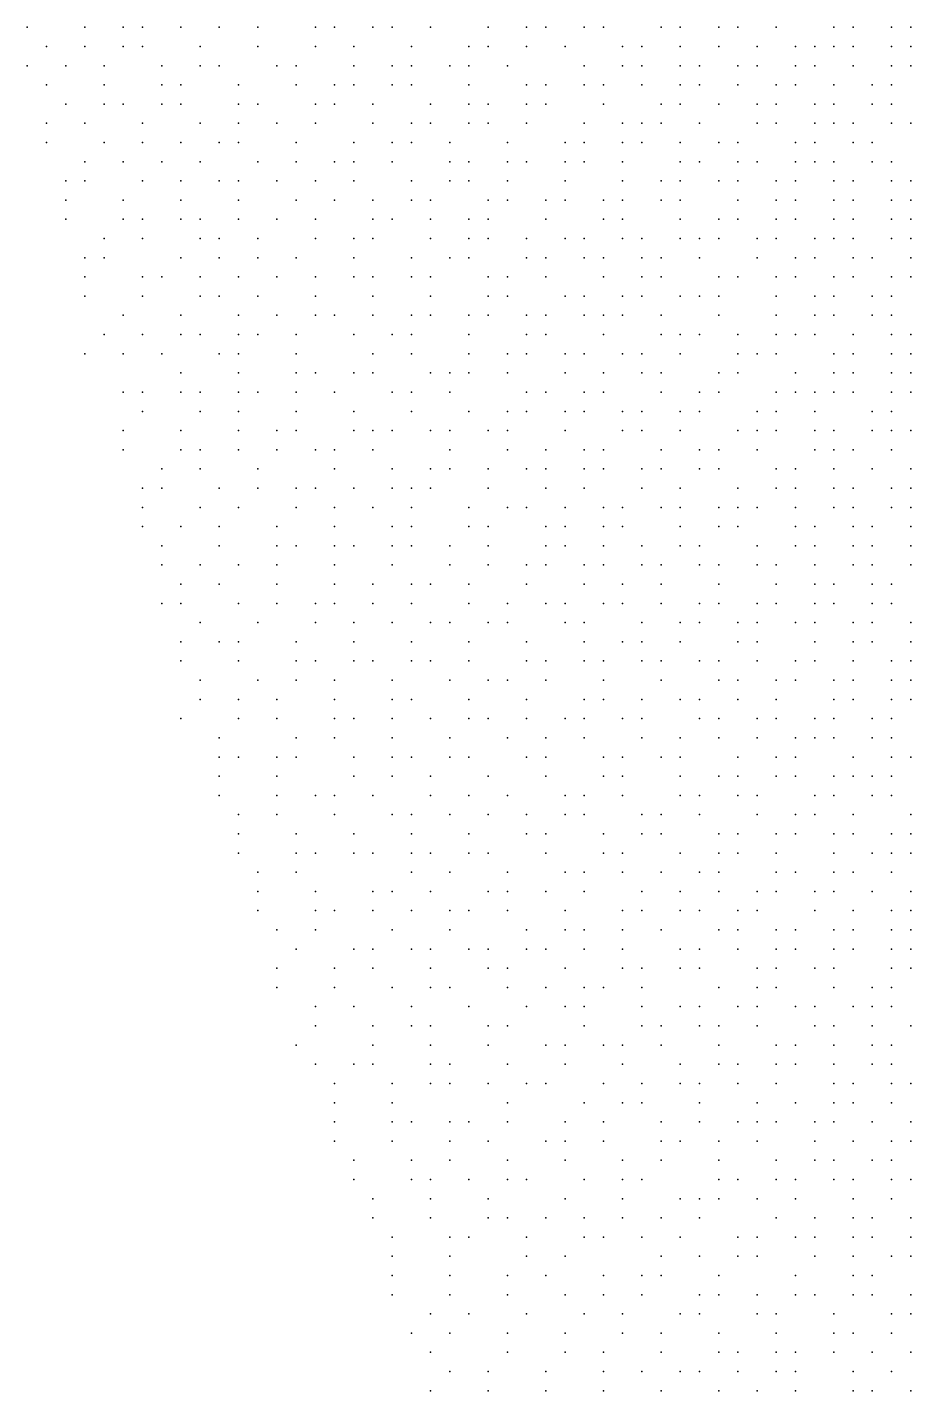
# Model space of a CAD drawing. Extents: x 429 to 793, y 817 to 1241.
# Drawn here: x 459.3 to 492.9, y 923.2 to 975 of the extents above; entities that cross this region are included whole.
import ezdxf

# ---------------------------------------------------------------- set-up
doc = ezdxf.new("R2010")
doc.units = 0

msp = doc.modelspace()

# ---------------------------------------------------------------- linework, layer by layer
for p in [(459.3, 975.02, 72.01), (461.49, 975.02, 89.295), (462.95, 975.02, 96.935), (463.68, 975.02, 100.71), (465.14, 975.02, 106.293), (466.6, 975.02, 111.855), (468.06, 975.02, 116.73), (470.25, 975.02, 123.243), (470.98, 975.02, 125.737), (472.44, 975.02, 129.035), (473.17, 975.02, 130.582), (474.63, 975.02, 135.285), (476.82, 975.02, 140.873), (478.28, 975.02, 145.04), (479.01, 975.02, 146.885), (480.47, 975.02, 149.52), (481.2, 975.02, 151.053), (483.39, 975.02, 155.212), (484.12, 975.02, 157.1), (485.58, 975.02, 159.71), (486.31, 975.02, 160.82), (487.77, 975.02, 163.053), (489.96, 975.02, 166.37), (490.69, 975.02, 167.83), (492.15, 975.02, 169.66), (492.88, 975.02, 170.373), (460.03, 974.29, 78.175), (461.49, 974.29, 88.963), (462.95, 974.29, 96.74), (463.68, 974.29, 99.905), (465.87, 974.29, 108.812), (468.06, 974.29, 115.982), (470.25, 974.29, 123.073), (471.71, 974.29, 127.225), (473.9, 974.29, 133.195), (476.09, 974.29, 138.8), (476.82, 974.29, 140.593), (478.28, 974.29, 144.705), (479.74, 974.29, 147.74), (481.93, 974.29, 152.59), (482.66, 974.29, 153.713), (484.12, 974.29, 155.992), (485.58, 974.29, 159.35), (487.04, 974.29, 161.94), (488.5, 974.29, 163.427), (489.23, 974.29, 165.27), (489.96, 974.29, 166), (490.69, 974.29, 166.73), (492.15, 974.29, 169.285), (492.88, 974.29, 170.355), (459.3, 973.56, 67.66), (460.76, 973.56, 82.863), (462.22, 973.56, 92.27), (464.41, 973.56, 102.265), (465.87, 973.56, 107.757), (466.6, 973.56, 110.95), (468.79, 973.56, 118.093), (469.52, 973.56, 120.48), (471.71, 973.56, 127.04), (473.17, 973.56, 131.13), (473.9, 973.56, 132.97), (475.36, 973.56, 136.98), (476.09, 973.56, 138.54), (477.55, 973.56, 142.14), (480.47, 973.56, 148.9), (481.93, 973.56, 151.49), (482.66, 973.56, 153.027), (484.12, 973.56, 155.637), (484.85, 973.56, 156.39), (486.31, 973.56, 159.725), (487.04, 973.56, 160.83), (488.5, 973.56, 163.057), (489.23, 973.56, 164.893), (490.69, 973.56, 167.085), (492.15, 973.56, 168.91), (492.88, 973.56, 169.633), (460.03, 972.83, 76.79), (462.22, 972.83, 91.7), (464.41, 972.83, 102.24), (465.14, 972.83, 105.38), (467.33, 972.83, 112.845), (469.52, 972.83, 119.955), (470.98, 972.83, 124.407), (471.71, 972.83, 126.91), (473.17, 972.83, 130.25), (473.9, 972.83, 132.533), (476.09, 972.83, 137.83), (478.28, 972.83, 143.41), (479.01, 972.83, 145.213), (480.47, 972.83, 148.585), (481.2, 972.83, 149.715), (482.66, 972.83, 152.687), (484.12, 972.83, 155.652), (484.85, 972.83, 157.137), (486.31, 972.83, 159.365), (487.77, 972.83, 161.943), (488.5, 972.83, 163.057), (489.96, 972.83, 165.613), (491.42, 972.83, 167.803), (492.15, 972.83, 168.53), (460.76, 972.1, 81.993), (462.22, 972.1, 90.57), (462.95, 972.1, 95.22), (464.41, 972.1, 101.45), (465.14, 972.1, 104.57), (467.33, 972.1, 112.387), (468.06, 972.1, 114.747), (470.25, 972.1, 121.11), (470.98, 972.1, 123.54), (472.44, 972.1, 128.265), (474.63, 972.1, 133.968), (476.09, 972.1, 137.58), (476.82, 972.1, 139.43), (478.28, 972.1, 142.353), (479.01, 972.1, 144.535), (481.2, 972.1, 149.017), (483.39, 972.1, 153.45), (484.12, 972.1, 155.307), (485.58, 972.1, 157.537), (487.04, 972.1, 160.097), (487.77, 972.1, 160.83), (489.23, 972.1, 164.158), (489.96, 972.1, 164.515), (491.42, 972.1, 167.06), (492.15, 972.1, 167.423), (460.03, 971.37, 73.213), (461.49, 971.37, 85.317), (463.68, 971.37, 97.555), (465.87, 971.37, 106.093), (467.33, 971.37, 111.545), (468.79, 971.37, 117.057), (470.25, 971.37, 121.827), (472.44, 971.37, 127.595), (473.9, 971.37, 131.855), (474.63, 971.37, 132.99), (476.09, 971.37, 136.645), (476.82, 971.37, 138.79), (478.28, 971.37, 142.408), (480.47, 971.37, 147.2), (481.93, 971.37, 150.51), (482.66, 971.37, 151.273), (483.39, 971.37, 153.125), (484.85, 971.37, 155.7), (487.04, 971.37, 160.1), (487.77, 971.37, 161.208), (489.23, 971.37, 163.788), (489.96, 971.37, 164.878), (490.69, 971.37, 165.605), (492.15, 971.37, 168.15), (492.88, 971.37, 168.867), (460.03, 970.64, 71.04), (462.22, 970.64, 89.89), (463.68, 970.64, 96.803), (465.14, 970.64, 103.747), (466.6, 970.64, 109.14), (467.33, 970.64, 111.47), (469.52, 970.64, 118.47), (471.71, 970.64, 124.988), (473.17, 970.64, 129.2), (473.9, 970.64, 131.27), (475.36, 970.64, 134.497), (477.55, 970.64, 140.29), (479.74, 970.64, 145.085), (480.47, 970.64, 146.89), (481.93, 970.64, 149.07), (482.66, 970.64, 150.923), (484.12, 970.64, 153.915), (485.58, 970.64, 156.475), (486.31, 970.64, 157.93), (488.5, 970.64, 161.953), (489.23, 970.64, 162.69), (490.69, 970.64, 165.24), (491.42, 970.64, 165.957), (461.49, 969.91, 83.9), (462.95, 969.91, 92.95), (464.41, 969.91, 99.87), (465.87, 969.91, 105.248), (468.06, 969.91, 113.75), (469.52, 969.91, 117.647), (470.98, 969.91, 122.455), (471.71, 969.91, 124.63), (473.17, 969.91, 129), (475.36, 969.91, 134.28), (476.09, 969.91, 135.77), (477.55, 969.91, 140.025), (478.28, 969.91, 141.165), (479.74, 969.91, 144.057), (480.47, 969.91, 146.215), (481.93, 969.91, 149.47), (484.12, 969.91, 153.213), (484.85, 969.91, 155.03), (486.31, 969.91, 157.59), (487.04, 969.91, 159.04), (488.5, 969.91, 161.583), (489.23, 969.91, 162.32), (489.96, 969.91, 163.785), (491.42, 969.91, 165.595), (492.15, 969.91, 166.673), (460.76, 969.18, 76.483), (461.49, 969.18, 82.825), (463.68, 969.18, 96.057), (465.14, 969.18, 102.937), (466.6, 969.18, 108.303), (467.33, 969.18, 110.597), (468.79, 969.18, 115.25), (470.25, 969.18, 120.088), (471.71, 969.18, 124.578), (473.9, 969.18, 130.12), (475.36, 969.18, 134.05), (476.09, 969.18, 136.145), (477.55, 969.18, 139.017), (479.74, 969.18, 144.1), (481.93, 969.18, 148.83), (483.39, 969.18, 151.383), (484.12, 969.18, 153.585), (485.58, 969.18, 155.42), (486.31, 969.18, 157.25), (487.77, 969.18, 159.76), (488.5, 969.18, 160.85), (489.96, 969.18, 163.05), (490.69, 969.18, 164.51), (492.15, 969.18, 166.302), (492.88, 969.18, 167.723), (460.76, 968.45, 75.06), (462.95, 968.45, 91.515), (465.14, 968.45, 102.165), (467.33, 968.45, 110.16), (469.52, 968.45, 117.637), (470.98, 968.45, 122.12), (472.44, 968.45, 125.897), (473.9, 968.45, 129.92), (474.63, 968.45, 131.407), (476.82, 968.45, 137.04), (477.55, 968.45, 138.767), (479.01, 968.45, 142.02), (479.74, 968.45, 143.815), (481.2, 968.45, 147.06), (481.93, 968.45, 148.52), (483.39, 968.45, 151.413), (484.12, 968.45, 152.883), (486.31, 968.45, 156.91), (487.77, 968.45, 159.41), (488.5, 968.45, 160.137), (489.96, 968.45, 163.05), (490.69, 968.45, 163.412), (492.15, 968.45, 165.917), (492.88, 968.45, 166.62), (460.76, 967.72, 74.025), (462.95, 967.72, 90.233), (463.68, 967.72, 94.767), (465.14, 967.72, 101.59), (465.87, 967.72, 103.872), (467.33, 967.72, 109.737), (468.79, 967.72, 115.09), (470.25, 967.72, 118.853), (472.44, 967.72, 125.845), (473.17, 967.72, 127.37), (474.63, 967.72, 131.492), (476.09, 967.72, 134.34), (476.82, 967.72, 136.14), (479.01, 967.72, 141.75), (481.2, 967.72, 146.76), (481.93, 967.72, 147.855), (484.12, 967.72, 152.217), (485.58, 967.72, 155.103), (486.31, 967.72, 155.848), (487.77, 967.72, 159.065), (488.5, 967.72, 159.783), (489.96, 967.72, 162.313), (490.69, 967.72, 163.037), (492.15, 967.72, 165.905), (492.88, 967.72, 166.957), (462.22, 966.99, 85.255), (463.68, 966.99, 94.205), (465.87, 966.99, 104.44), (466.6, 966.99, 106.68), (468.06, 966.99, 111.973), (470.25, 966.99, 118.78), (471.71, 966.99, 123.397), (472.44, 966.99, 124.85), (474.63, 966.99, 130.29), (476.09, 966.99, 133.477), (476.82, 966.99, 135.813), (478.28, 966.99, 139.67), (479.74, 966.99, 143.22), (480.47, 966.99, 144.645), (481.93, 966.99, 147.19), (482.66, 966.99, 148.95), (484.12, 966.99, 151.885), (484.85, 966.99, 152.96), (485.58, 966.99, 154.76), (487.04, 966.99, 156.935), (487.77, 966.99, 158.003), (489.23, 966.99, 160.512), (489.96, 966.99, 161.947), (490.69, 966.99, 163.033), (492.15, 966.99, 165.53), (492.88, 966.99, 166.582), (461.49, 966.26, 78.065), (462.22, 966.26, 84.19), (465.14, 966.26, 100.65), (466.6, 966.26, 106.107), (468.06, 966.26, 111.185), (469.52, 966.26, 116.457), (471.71, 966.26, 121.93), (473.9, 966.26, 127.753), (475.36, 966.26, 131.75), (476.09, 966.26, 134.125), (478.28, 966.26, 138.72), (479.01, 966.26, 140.47), (480.47, 966.26, 143.67), (481.2, 966.26, 145.475), (482.66, 966.26, 148.65), (483.39, 966.26, 149.755), (484.85, 966.26, 152.98), (487.04, 966.26, 156.59), (488.5, 966.26, 159.077), (489.23, 966.26, 160.147), (490.69, 966.26, 162.663), (491.42, 966.26, 164.102), (492.88, 966.26, 165.87), (461.49, 965.53, 76.893), (463.68, 965.53, 92.593), (464.41, 965.53, 96.17), (465.87, 965.53, 102.71), (467.33, 965.53, 108.163), (468.79, 965.53, 113.405), (470.25, 965.53, 117.85), (471.71, 965.53, 122.42), (472.44, 965.53, 123.847), (473.9, 965.53, 127.703), (474.63, 965.53, 130.05), (476.82, 965.53, 135.363), (477.55, 965.53, 136.967), (479.01, 965.53, 140.2), (481.2, 965.53, 145.15), (482.66, 965.53, 148.35), (483.39, 965.53, 149.445), (485.58, 965.53, 153.365), (486.31, 965.53, 154.82), (487.77, 965.53, 157.307), (488.5, 965.53, 159.08), (489.96, 965.53, 161.223), (490.69, 965.53, 162.3), (492.15, 965.53, 163.717), (492.88, 965.53, 165.49), (461.49, 964.8, 75.49), (463.68, 964.8, 91.693), (465.87, 964.8, 102.16), (466.6, 964.8, 104.395), (468.06, 964.8, 110.512), (470.25, 964.8, 116.67), (472.44, 964.8, 123.957), (474.63, 964.8, 129.652), (476.82, 964.8, 134.35), (477.55, 964.8, 136.803), (479.74, 964.8, 141.667), (480.47, 964.8, 143.12), (481.93, 964.8, 146.283), (482.66, 964.8, 147.363), (484.12, 964.8, 150.55), (484.85, 964.8, 151.64), (485.58, 964.8, 153.04), (487.77, 964.8, 157.315), (489.23, 964.8, 159.44), (489.96, 964.8, 160.867), (491.42, 964.8, 162.645), (492.15, 964.8, 164.413), (462.95, 964.07, 87.127), (465.14, 964.07, 98.44), (467.33, 964.07, 107.352), (468.79, 964.07, 112.558), (470.25, 964.07, 117.175), (470.98, 964.07, 119.202), (472.44, 964.07, 122.877), (473.9, 964.07, 127.443), (474.63, 964.07, 128.87), (476.09, 964.07, 132.773), (476.82, 964.07, 134.2), (478.28, 964.07, 137.572), (479.01, 964.07, 138.967), (480.47, 964.07, 142.14), (481.2, 964.07, 144.22), (481.93, 964.07, 145.32), (483.39, 964.07, 148.45), (485.58, 964.07, 152.715), (487.77, 964.07, 156.975), (489.23, 964.07, 159.097), (489.96, 964.07, 159.8), (491.42, 964.07, 162.27), (492.15, 964.07, 163.695), (462.22, 963.34, 79.36), (463.68, 963.34, 90.333), (465.14, 963.34, 97.735), (465.87, 963.34, 100.693), (467.33, 963.34, 106.6), (468.06, 963.34, 109.553), (469.52, 963.34, 113.937), (471.71, 963.34, 120.533), (473.17, 963.34, 125.003), (473.9, 963.34, 126.43), (476.09, 963.34, 131.833), (478.28, 963.34, 137.328), (479.01, 963.34, 138.64), (481.2, 963.34, 143.95), (483.39, 963.34, 148.155), (484.12, 963.34, 149.21), (484.85, 963.34, 150.643), (486.31, 963.34, 153.107), (487.77, 963.34, 155.94), (488.5, 963.34, 157.34), (489.23, 963.34, 158.747), (490.69, 963.34, 160.85), (492.15, 963.34, 162.97), (492.88, 963.34, 164.37), (461.49, 962.61, 68.593), (462.95, 962.61, 84.51), (464.41, 962.61, 93.32), (466.6, 962.61, 103.27), (467.33, 962.61, 106.025), (469.52, 962.61, 113.922), (472.44, 962.61, 122.737), (473.9, 962.61, 125.83), (476.09, 962.61, 132.06), (477.55, 962.61, 135.435), (478.28, 962.61, 136.903), (479.74, 962.61, 140.185), (480.47, 962.61, 141.93), (481.93, 962.61, 144.78), (482.66, 962.61, 146.475), (484.12, 962.61, 148.938), (486.31, 962.61, 153.15), (487.04, 962.61, 154.54), (487.77, 962.61, 155.595), (489.96, 962.61, 159.45), (490.69, 962.61, 160.15), (492.15, 962.61, 162.96), (492.88, 962.61, 164), (465.14, 961.88, 96.31), (467.33, 961.88, 105.84), (469.52, 961.88, 113.13), (470.25, 961.88, 115.32), (471.71, 961.88, 119.63), (472.44, 961.88, 121.85), (474.63, 961.88, 127.743), (475.36, 961.88, 129.59), (476.09, 961.88, 131.347), (477.55, 961.88, 134.523), (479.74, 961.88, 139.93), (481.2, 961.88, 142.755), (482.66, 961.88, 145.845), (483.39, 961.88, 146.91), (485.58, 961.88, 151.047), (486.31, 961.88, 152.467), (488.5, 961.88, 156.65), (489.96, 961.88, 159.11), (490.69, 961.88, 160.16), (492.15, 961.88, 162.59), (492.88, 961.88, 162.937), (462.95, 961.15, 81.793), (463.68, 961.15, 87.955), (465.14, 961.15, 95.61), (465.87, 961.15, 99.277), (467.33, 961.15, 105.117), (468.06, 961.15, 108.023), (469.52, 961.15, 112.387), (470.98, 961.15, 117.445), (473.17, 961.15, 123.347), (473.9, 961.15, 125.383), (475.36, 961.15, 129.083), (478.28, 961.15, 136.04), (479.01, 961.15, 137.29), (480.47, 961.15, 140.327), (481.2, 961.15, 141.203), (483.39, 961.15, 146.64), (484.85, 961.15, 149.728), (485.58, 961.15, 150.757), (487.77, 961.15, 154.583), (488.5, 961.15, 156.32), (489.23, 961.15, 157.38), (489.96, 961.15, 158.77), (490.69, 961.15, 159.805), (492.15, 961.15, 161.885), (492.88, 961.15, 162.93), (463.68, 960.42, 86.92), (465.87, 960.42, 98.563), (467.33, 960.42, 104.39), (469.52, 960.42, 112.327), (471.71, 960.42, 118.78), (473.9, 960.42, 124.86), (476.09, 960.42, 130.33), (477.55, 960.42, 134.127), (478.28, 960.42, 135.497), (479.74, 960.42, 138.583), (480.47, 960.42, 140.167), (481.93, 960.42, 143.572), (482.66, 960.42, 144.95), (484.12, 960.42, 147.71), (484.85, 960.42, 148.765), (487.04, 960.42, 152.893), (487.77, 960.42, 154.255), (489.23, 960.42, 156.687), (491.42, 960.42, 160.152), (492.15, 960.42, 161.53), (462.95, 959.69, 79.767), (465.14, 959.69, 94.24), (467.33, 959.69, 103.31), (468.79, 959.69, 109.447), (469.52, 959.69, 111.94), (471.71, 959.69, 118.355), (472.44, 959.69, 121.092), (473.17, 959.69, 122.323), (474.63, 959.69, 126.597), (475.36, 959.69, 127.52), (476.82, 959.69, 131.703), (477.55, 959.69, 133.595), (479.74, 959.69, 138.277), (481.93, 959.69, 142.31), (482.66, 959.69, 143.318), (484.12, 959.69, 147.425), (486.31, 959.69, 151.54), (487.04, 959.69, 152.567), (487.77, 959.69, 153.95), (489.23, 959.69, 156.357), (489.96, 959.69, 157.39), (491.42, 959.69, 159.812), (492.15, 959.69, 161.188), (492.88, 959.69, 161.87), (462.95, 958.96, 77.395), (465.14, 958.96, 93.54), (465.87, 958.96, 97.173), (467.33, 958.96, 103.673), (468.79, 958.96, 108.7), (470.25, 958.96, 113.703), (470.98, 958.96, 115.808), (472.44, 958.96, 120.08), (475.36, 958.96, 127.97), (477.55, 958.96, 133.018), (479.01, 958.96, 135.985), (480.47, 958.96, 138.99), (481.2, 958.96, 140.695), (483.39, 958.96, 145.13), (484.85, 958.96, 148.195), (485.58, 958.96, 149.177), (487.04, 958.96, 152.268), (489.23, 958.96, 155.35), (489.96, 958.96, 157.055), (490.69, 958.96, 158.432), (492.15, 958.96, 160.848), (464.41, 958.23, 87.903), (465.87, 958.23, 96.475), (468.06, 958.23, 104.415), (470.98, 958.23, 115.08), (473.17, 958.23, 121.4), (474.63, 958.23, 125.68), (475.36, 958.23, 127.04), (476.82, 958.23, 130.687), (478.28, 958.23, 134.265), (479.01, 958.23, 135.79), (480.47, 958.23, 138.785), (481.2, 958.23, 140.267), (482.66, 958.23, 143.475), (483.39, 958.23, 145.173), (484.85, 958.23, 147.525), (485.58, 958.23, 149.24), (487.77, 958.23, 152.66), (488.5, 958.23, 153.99), (489.96, 958.23, 156.723), (491.42, 958.23, 159.122), (492.88, 958.23, 161.5), (463.68, 957.5, 82.2), (464.41, 957.5, 86.522), (466.6, 957.5, 99.41), (468.06, 957.5, 105.137), (469.52, 957.5, 110.11), (470.25, 957.5, 112.95), (471.71, 957.5, 117.16), (473.17, 957.5, 120.85), (473.9, 957.5, 122.753), (474.63, 957.5, 124.892), (476.82, 957.5, 130.507), (479.01, 957.5, 135.537), (480.47, 957.5, 138.58), (482.66, 957.5, 143.22), (484.12, 957.5, 145.565), (486.31, 957.5, 149.97), (487.77, 957.5, 152.345), (488.5, 957.5, 154.027), (489.96, 957.5, 156.397), (490.69, 957.5, 157.74), (492.15, 957.5, 159.43), (492.88, 957.5, 160.107), (463.68, 956.77, 80.835), (465.87, 956.77, 94.457), (467.33, 956.77, 100.9), (469.52, 956.77, 109.4), (470.98, 956.77, 114.503), (472.44, 956.77, 118.678), (473.9, 956.77, 122.71), (476.09, 956.77, 128.22), (477.55, 956.77, 131.067), (478.28, 956.77, 133.337), (479.74, 956.77, 136.08), (481.2, 956.77, 139.41), (481.93, 956.77, 140.67), (483.39, 956.77, 143.6), (484.12, 956.77, 145.3), (485.58, 956.77, 148.308), (486.31, 956.77, 149.307), (487.04, 956.77, 150.657), (488.5, 956.77, 153.37), (489.96, 956.77, 156.057), (490.69, 956.77, 156.73), (492.15, 956.77, 159.08), (492.88, 956.77, 160.783), (463.68, 956.04, 78.125), (465.14, 956.04, 90.203), (466.6, 956.04, 97.363), (468.79, 956.04, 106.58), (470.98, 956.04, 113.603), (473.17, 956.04, 119.83), (473.9, 956.04, 122.28), (476.09, 956.04, 127.46), (476.82, 956.04, 129.47), (479.01, 956.04, 134.54), (479.74, 956.04, 135.92), (481.2, 956.04, 138.867), (481.93, 956.04, 140.455), (484.12, 956.04, 145.05), (485.58, 956.04, 148.033), (486.31, 956.04, 149.013), (488.5, 956.04, 153.045), (489.23, 956.04, 154.06), (490.69, 956.04, 156.405), (491.42, 956.04, 158.063), (492.88, 956.04, 160.095), (464.41, 955.31, 83.873), (466.6, 955.31, 96.685), (468.79, 955.31, 105.88), (469.52, 955.31, 107.997), (470.98, 955.31, 112.9), (471.71, 955.31, 115.67), (473.17, 955.31, 119.787), (473.9, 955.31, 121.868), (475.36, 955.31, 125.29), (476.82, 955.31, 128.915), (479.01, 955.31, 134.188), (479.74, 955.31, 135.76), (481.2, 955.31, 138.005), (482.66, 955.31, 141.593), (484.12, 955.31, 144.8), (484.85, 955.31, 145.477), (487.04, 955.31, 150.057), (488.5, 955.31, 152.73), (489.23, 955.31, 153.745), (490.69, 955.31, 156.08), (491.42, 955.31, 157.405), (492.88, 955.31, 159.74), (464.41, 954.58, 81.82), (465.87, 954.58, 91.775), (467.33, 954.58, 99.56), (468.79, 954.58, 105.21), (470.98, 954.58, 112.885), (473.17, 954.58, 119.075), (475.36, 954.58, 124.54), (476.82, 954.58, 128.81), (478.28, 954.58, 132.113), (479.01, 954.58, 133.46), (480.47, 954.58, 136.397), (481.2, 954.58, 138.633), (482.66, 954.58, 141.045), (483.39, 954.58, 142.27), (484.85, 954.58, 145.15), (485.58, 954.58, 146.83), (487.04, 954.58, 149.78), (487.77, 954.58, 150.763), (489.23, 954.58, 153.08), (490.69, 954.58, 155.75), (491.42, 954.58, 157.07), (492.88, 954.58, 159.385), (465.14, 953.85, 86.893), (466.6, 953.85, 95.513), (468.79, 953.85, 103.843), (470.98, 953.85, 112.177), (472.44, 953.85, 116.313), (473.9, 953.85, 121.095), (474.63, 953.85, 122.437), (476.09, 953.85, 125.767), (478.28, 953.85, 131.22), (480.47, 953.85, 136.237), (481.93, 953.85, 139.248), (483.39, 953.85, 142.06), (485.58, 953.85, 146.57), (487.77, 953.85, 150.483), (489.23, 953.85, 152.57), (489.96, 953.85, 154.093), (491.42, 953.85, 156.74), (492.15, 953.85, 157.73), (464.41, 953.12, 79.21), (465.14, 953.12, 85.53), (467.33, 953.12, 97.527), (468.79, 953.12, 103.52), (470.25, 953.12, 108.73), (470.98, 953.12, 111.835), (472.44, 953.12, 115.935), (473.9, 953.12, 119.657), (476.09, 953.12, 125.748), (477.55, 953.12, 129.155), (479.01, 953.12, 132.54), (479.74, 953.12, 133.947), (481.2, 953.12, 137.47), (481.93, 953.12, 138.133), (483.39, 953.12, 141.85), (484.85, 953.12, 144.732), (485.58, 953.12, 145.685), (487.04, 953.12, 148.31), (487.77, 953.12, 150.003), (489.23, 953.12, 152.17), (489.96, 953.12, 153.78), (491.42, 953.12, 156.08), (492.15, 953.12, 157.07), (465.87, 952.39, 89.15), (468.06, 952.39, 100.385), (470.25, 952.39, 108.053), (471.71, 952.39, 113.56), (473.17, 952.39, 117.617), (474.63, 952.39, 121.658), (475.36, 952.39, 123.687), (476.82, 952.39, 127.01), (477.55, 952.39, 129.05), (479.74, 952.39, 133.757), (480.47, 952.39, 135.15), (482.66, 952.39, 139.46), (484.12, 952.39, 142.36), (484.85, 952.39, 143.84), (486.31, 952.39, 146.643), (487.04, 952.39, 148.04), (488.5, 952.39, 150.28), (489.23, 952.39, 152.185), (490.69, 952.39, 154.443), (491.42, 952.39, 155.435), (492.88, 952.39, 158.043), (465.14, 951.66, 82.92), (466.6, 951.66, 92.72), (467.33, 951.66, 96.225), (469.52, 951.66, 104.63), (471.71, 951.66, 112.88), (473.9, 951.66, 119.448), (476.09, 951.66, 124.935), (478.28, 951.66, 130.29), (480.47, 951.66, 135.01), (481.93, 951.66, 137.803), (482.66, 951.66, 139.285), (484.12, 951.66, 142.08), (486.31, 951.66, 146.463), (487.04, 951.66, 147.117), (489.23, 951.66, 151.58), (490.69, 951.66, 153.93), (491.42, 951.66, 155.423), (492.88, 951.66, 157.695), (465.14, 950.93, 80.9), (467.33, 950.93, 94.935), (469.52, 950.93, 104.68), (470.25, 950.93, 107.415), (471.71, 950.93, 112.197), (472.44, 950.93, 114.387), (473.9, 950.93, 118.412), (474.63, 950.93, 120.935), (476.09, 950.93, 124.22), (478.28, 950.93, 129.53), (479.01, 950.93, 131.54), (480.47, 950.93, 134.227), (481.2, 950.93, 136.337), (482.66, 950.93, 139.11), (483.39, 950.93, 140.513), (484.85, 950.93, 143.38), (485.58, 950.93, 144.023), (487.04, 950.93, 146.763), (488.5, 950.93, 149.7), (489.23, 950.93, 150.543), (490.69, 950.93, 153.503), (492.15, 950.93, 156.06), (492.88, 950.93, 157.35), (465.87, 950.2, 85.355), (468.06, 950.2, 97.76), (469.52, 950.2, 104.02), (470.98, 950.2, 108.84), (473.17, 950.2, 115.895), (475.36, 950.2, 121.557), (476.82, 950.2, 125.5), (477.55, 950.2, 127.443), (479.01, 950.2, 130.72), (481.2, 950.2, 135.43), (483.39, 950.2, 139.527), (485.58, 950.2, 143.867), (486.31, 950.2, 145.31), (487.77, 950.2, 148.06), (488.5, 950.2, 148.88), (489.96, 950.2, 151.62), (490.69, 950.2, 153.09), (492.15, 950.2, 155.725), (492.88, 950.2, 156.688), (465.87, 949.47, 83.905), (467.33, 949.47, 93.32), (468.79, 949.47, 99.55), (470.98, 949.47, 108.183), (473.17, 949.47, 114.905), (473.9, 949.47, 117.562), (476.09, 949.47, 123.497), (478.28, 949.47, 128.065), (480.47, 949.47, 133.287), (481.2, 949.47, 134.63), (482.66, 949.47, 138.03), (484.12, 949.47, 140.845), (484.85, 949.47, 142.235), (486.31, 949.47, 144.84), (487.77, 949.47, 147.87), (489.96, 949.47, 151.32), (490.69, 949.47, 152.253), (492.15, 949.47, 155.2), (492.88, 949.47, 155.71), (465.14, 948.74, 74.943), (467.33, 948.74, 92.35), (468.79, 948.74, 99.29), (470.98, 948.74, 107.87), (471.71, 948.74, 109.58), (473.17, 948.74, 114.92), (474.63, 948.74, 118.875), (476.09, 948.74, 122.77), (476.82, 948.74, 124.74), (478.28, 948.74, 128), (479.74, 948.74, 131.263), (480.47, 948.74, 132.53), (481.93, 948.74, 135.833), (482.66, 948.74, 137.18), (484.85, 948.74, 142.02), (485.58, 948.74, 143.287), (487.04, 948.74, 145.47), (487.77, 948.74, 146.73), (489.23, 948.74, 149.76), (489.96, 948.74, 150.39), (491.42, 948.74, 153.205), (492.15, 948.74, 154.14), (466.6, 948.01, 86.88), (469.52, 948.01, 101.442), (470.98, 948.01, 106.895), (473.17, 948.01, 113.935), (475.36, 948.01, 120.335), (477.55, 948.01, 125.983), (479.01, 948.01, 129.227), (480.47, 948.01, 132.44), (482.66, 948.01, 137.073), (484.12, 948.01, 139.783), (485.58, 948.01, 142.315), (487.04, 948.01, 145.22), (488.5, 948.01, 147.97), (489.23, 948.01, 149.4), (489.96, 948.01, 150.21), (491.42, 948.01, 152.89), (492.15, 948.01, 153.818), (466.6, 947.28, 85.2), (467.33, 947.28, 90.42), (468.79, 947.28, 97.997), (469.52, 947.28, 100.107), (471.71, 947.28, 108.99), (473.17, 947.28, 113.628), (473.9, 947.28, 115.603), (475.36, 947.28, 119.518), (476.09, 947.28, 121.457), (478.28, 947.28, 127.207), (479.01, 947.28, 129.147), (481.2, 947.28, 133.583), (481.93, 947.28, 134.94), (483.39, 947.28, 138.28), (484.12, 947.28, 139.567), (486.31, 947.28, 143.463), (487.77, 947.28, 146.22), (488.5, 947.28, 147.8), (490.69, 947.28, 151.347), (492.15, 947.28, 153.503), (492.88, 947.28, 154.73), (466.6, 946.55, 83.77), (468.79, 946.55, 96.185), (471.71, 946.55, 108.358), (473.17, 946.55, 113.02), (474.63, 946.55, 117.56), (476.82, 946.55, 123.363), (479.01, 946.55, 127.767), (481.2, 946.55, 132.893), (481.93, 946.55, 134.807), (484.12, 946.55, 138.723), (485.58, 946.55, 141.257), (486.31, 946.55, 143.333), (487.77, 946.55, 145.46), (488.5, 946.55, 146.833), (489.96, 946.55, 149.457), (490.69, 946.55, 151.067), (491.42, 946.55, 151.673), (492.15, 946.55, 153.097), (466.6, 945.82, 81.63), (468.79, 945.82, 95.382), (470.25, 945.82, 102.277), (470.98, 945.82, 104.495), (472.44, 945.82, 110.04), (474.63, 945.82, 116.458), (476.09, 945.82, 120.79), (477.55, 945.82, 124.6), (479.74, 945.82, 129.66), (480.47, 945.82, 130.877), (481.93, 945.82, 134.09), (484.12, 945.82, 138.563), (484.85, 945.82, 139.765), (486.31, 945.82, 142.473), (487.04, 945.82, 143.725), (489.23, 945.82, 147.79), (489.96, 945.82, 149.28), (491.42, 945.82, 151.483), (492.15, 945.82, 152.88), (467.33, 945.09, 85.893), (468.79, 945.09, 94.25), (470.98, 945.09, 104.565), (473.17, 945.09, 111.753), (473.9, 945.09, 114.035), (475.36, 945.09, 118.247), (476.82, 945.09, 122.06), (478.28, 945.09, 125.83), (479.74, 945.09, 128.97), (480.47, 945.09, 130.19), (482.66, 945.09, 135.173), (483.39, 945.09, 136.482), (484.85, 945.09, 139.6), (487.04, 945.09, 143.51), (488.5, 945.09, 146.34), (489.23, 945.09, 147.52), (490.69, 945.09, 149.585), (492.88, 945.09, 153.053), (467.33, 944.36, 85.062), (469.52, 944.36, 96.92), (471.71, 944.36, 106.487), (473.9, 944.36, 113.737), (476.09, 944.36, 119.53), (478.28, 944.36, 124.555), (479.01, 944.36, 127.043), (481.2, 944.36, 132.01), (482.66, 944.36, 134.5), (483.39, 944.36, 136.357), (485.58, 944.36, 140.183), (486.31, 944.36, 141.35), (487.77, 944.36, 144.683), (488.5, 944.36, 146.02), (489.96, 944.36, 148.107), (490.69, 944.36, 149.28), (492.15, 944.36, 152.267), (492.88, 944.36, 152.853), (467.33, 943.63, 83.29), (469.52, 943.63, 95.96), (470.25, 943.63, 99.578), (471.71, 943.63, 105.18), (472.44, 943.63, 107.867), (473.9, 943.63, 112.658), (474.63, 943.63, 115.09), (476.09, 943.63, 118.91), (476.82, 943.63, 121.423), (479.01, 943.63, 126.405), (481.2, 943.63, 130.723), (481.93, 943.63, 133.173), (484.12, 943.63, 136.867), (485.58, 943.63, 139.833), (486.31, 943.63, 141.165), (487.77, 943.63, 143.817), (489.96, 943.63, 147.553), (491.42, 943.63, 150.46), (492.15, 943.63, 151.05), (492.88, 943.63, 152.643), (468.06, 942.9, 86.81), (469.52, 942.9, 95.707), (473.9, 942.9, 111.87), (475.36, 942.9, 116.417), (477.55, 942.9, 122.043), (479.74, 942.9, 127.593), (480.47, 942.9, 129.437), (481.93, 942.9, 132.453), (483.39, 942.9, 134.9), (484.85, 942.9, 137.823), (485.58, 942.9, 139.782), (487.77, 942.9, 143.51), (488.5, 942.9, 144.81), (489.96, 942.9, 147.473), (490.69, 942.9, 148.7), (492.15, 942.9, 150.735), (468.06, 942.17, 85.563), (470.25, 942.17, 97.665), (472.44, 942.17, 106.657), (473.17, 942.17, 109.31), (474.63, 942.17, 113.87), (476.82, 942.17, 119.593), (477.55, 942.17, 122.06), (479.01, 942.17, 125.733), (480.47, 942.17, 128.757), (482.66, 942.17, 132.99), (484.12, 942.17, 135.867), (485.58, 942.17, 138.95), (487.04, 942.17, 142.107), (487.77, 942.17, 143.23), (489.23, 942.17, 145.937), (489.96, 942.17, 147.233), (491.42, 942.17, 149.087), (492.88, 942.17, 151.783), (468.06, 941.44, 84.233), (470.25, 941.44, 96.583), (470.98, 941.44, 100.64), (472.44, 941.44, 105.39), (473.9, 941.44, 110.7), (475.36, 941.44, 115.21), (476.09, 941.44, 117.12), (477.55, 941.44, 121.46), (479.74, 941.44, 126.325), (481.93, 941.44, 131.11), (482.66, 941.44, 132.89), (484.12, 941.44, 135.833), (484.85, 941.44, 137.637), (486.31, 941.44, 140.07), (487.04, 941.44, 141.177), (489.23, 941.44, 145.7), (490.69, 941.44, 147.607), (492.15, 941.44, 150.14), (492.88, 941.44, 151.573), (468.79, 940.71, 88.433), (470.25, 940.71, 95.29), (473.17, 940.71, 106.955), (475.36, 940.71, 114.622), (478.28, 940.71, 122.1), (479.74, 940.71, 125.723), (480.47, 940.71, 127.497), (481.93, 940.71, 130.443), (483.39, 940.71, 133.99), (485.58, 940.71, 138.08), (486.31, 940.71, 139.837), (487.77, 940.71, 142.27), (488.5, 940.71, 143.37), (489.96, 940.71, 146), (490.69, 940.71, 147.26), (492.15, 940.71, 149.86), (492.88, 940.71, 151.287), (469.52, 939.98, 90.743), (471.71, 939.98, 100.965), (472.44, 939.98, 104.173), (473.9, 939.98, 109.51), (474.63, 939.98, 112.103), (476.09, 939.98, 115.957), (476.82, 939.98, 117.823), (478.28, 939.98, 122.113), (479.01, 939.98, 123.33), (480.47, 939.98, 127.493), (481.93, 939.98, 130.412), (484.12, 939.98, 135.01), (484.85, 939.98, 136.163), (486.31, 939.98, 138.993), (487.77, 939.98, 142.075), (488.5, 939.98, 143.3), (489.96, 939.98, 145.765), (490.69, 939.98, 146.937), (492.15, 939.98, 149.58), (492.88, 939.98, 150.227), (468.79, 939.25, 84.703), (470.98, 939.25, 97.47), (472.44, 939.25, 103.58), (474.63, 939.25, 111.025), (476.82, 939.25, 117.86), (477.55, 939.25, 119.12), (479.74, 939.25, 125.12), (481.93, 939.25, 129.79), (482.66, 939.25, 130.953), (484.12, 939.25, 134.353), (484.85, 939.25, 136.043), (487.04, 939.25, 139.93), (487.77, 939.25, 141.285), (489.23, 939.25, 143.71), (489.96, 939.25, 145.53), (492.15, 939.25, 148.652), (492.88, 939.25, 149.853), (468.79, 938.52, 82.6), (470.98, 938.52, 96.217), (473.17, 938.52, 105.03), (474.63, 938.52, 109.65), (475.36, 938.52, 112.28), (477.55, 938.52, 118.55), (479.01, 938.52, 122.8), (480.47, 938.52, 125.445), (481.2, 938.52, 128.04), (482.66, 938.52, 130.64), (485.58, 938.52, 136.415), (487.04, 938.52, 139.183), (487.77, 938.52, 140.983), (489.96, 938.52, 144.54), (491.42, 938.52, 146.87), (492.15, 938.52, 148.367), (470.25, 937.79, 90.84), (471.71, 937.79, 98.353), (473.9, 937.79, 106.8), (476.09, 937.79, 113.58), (478.28, 937.79, 119.823), (479.74, 937.79, 124.013), (480.47, 937.79, 125.47), (482.66, 937.79, 130.317), (484.12, 937.79, 133.17), (484.85, 937.79, 134.705), (486.31, 937.79, 137.377), (487.04, 937.79, 139.003), (488.5, 937.79, 142.037), (489.23, 937.79, 143.09), (490.69, 937.79, 145.58), (491.42, 937.79, 146.62), (492.15, 937.79, 148.027), (470.25, 937.06, 90.26), (472.44, 937.06, 100.305), (473.9, 937.06, 105.88), (474.63, 937.06, 108.503), (476.82, 937.06, 115.58), (477.55, 937.06, 116.84), (480.47, 937.06, 124.64), (482.66, 937.06, 129.76), (483.39, 937.06, 131.435), (484.85, 937.06, 134.118), (485.58, 937.06, 135.683), (487.04, 937.06, 138.705), (489.23, 937.06, 142.283), (489.96, 937.06, 144.097), (491.42, 937.06, 146.375), (492.88, 937.06, 148.967), (469.52, 936.33, 82.183), (472.44, 936.33, 99.25), (474.63, 936.33, 107.89), (476.82, 936.33, 114.37), (479.01, 936.33, 120.577), (479.74, 936.33, 122.93), (481.2, 936.33, 126.39), (481.93, 936.33, 127.527), (483.39, 936.33, 130.595), (485.58, 936.33, 135.345), (487.77, 936.33, 139.31), (488.5, 936.33, 140.965), (489.96, 936.33, 143.41), (491.42, 936.33, 146.13), (492.15, 936.33, 147.293), (470.25, 935.6, 86.377), (471.71, 935.6, 94.86), (472.44, 935.6, 98.435), (474.63, 935.6, 107.315), (475.36, 935.6, 108.975), (477.55, 935.6, 115.72), (479.74, 935.6, 121.837), (481.93, 935.6, 127.265), (484.12, 935.6, 132.24), (485.58, 935.6, 134.55), (486.31, 935.6, 136.55), (487.77, 935.6, 139.165), (488.5, 935.6, 140.207), (489.96, 935.6, 143.017), (491.42, 935.6, 145.3), (492.15, 935.6, 146.64), (470.98, 934.87, 88.875), (473.17, 934.87, 100.035), (474.63, 934.87, 105.482), (475.36, 934.87, 108.768), (476.82, 934.87, 113.27), (478.28, 934.87, 117.107), (479.01, 934.87, 119.48), (481.2, 934.87, 124.81), (482.66, 934.87, 128.14), (484.12, 934.87, 131.37), (484.85, 934.87, 133.05), (486.31, 934.87, 135.397), (487.77, 934.87, 138.195), (489.96, 934.87, 142.075), (490.69, 934.87, 143.93), (492.15, 934.87, 145.65), (492.88, 934.87, 147.355), (470.98, 934.14, 87.97), (473.17, 934.14, 99.443), (477.55, 934.14, 114.673), (480.47, 934.14, 122.617), (481.93, 934.14, 125.715), (482.66, 934.14, 127.385), (484.85, 934.14, 132.115), (487.04, 934.14, 136.595), (488.5, 934.14, 139.58), (489.96, 934.14, 141.88), (490.69, 934.14, 143.1), (492.15, 934.14, 145.947), (470.98, 933.41, 86), (473.17, 933.41, 97.718), (473.9, 933.41, 101.26), (475.36, 933.41, 106.943), (476.09, 933.41, 109.57), (477.55, 933.41, 113.49), (479.74, 933.41, 119.765), (481.2, 933.41, 123.31), (483.39, 933.41, 129.015), (484.85, 933.41, 132.025), (486.31, 933.41, 134.29), (487.04, 933.41, 136.21), (487.77, 933.41, 137.16), (489.23, 933.41, 140.14), (489.96, 933.41, 141.69), (491.42, 933.41, 144.185), (492.88, 933.41, 146.54), (470.98, 932.68, 84.733), (473.17, 932.68, 96.938), (475.36, 932.68, 106.34), (476.82, 932.68, 110.325), (479.01, 932.68, 117.37), (479.74, 932.68, 119.223), (481.2, 932.68, 122.82), (483.39, 932.68, 127.55), (484.12, 932.68, 129.445), (485.58, 932.68, 132.71), (487.04, 932.68, 135.615), (489.23, 932.68, 139.337), (490.69, 932.68, 142.513), (492.15, 932.68, 144.66), (492.88, 932.68, 145.6), (471.71, 931.95, 86.95), (473.9, 931.95, 99.42), (475.36, 931.95, 105.767), (477.55, 931.95, 112.39), (479.74, 931.95, 118.08), (481.93, 931.95, 124.34), (483.39, 931.95, 127.635), (485.58, 931.95, 132.095), (487.77, 931.95, 136.27), (489.23, 931.95, 139.197), (489.96, 931.95, 140.475), (491.42, 931.95, 143.107), (492.15, 931.95, 144.41), (471.71, 931.22, 86.393), (473.9, 931.22, 98.49), (474.63, 931.22, 101.23), (476.09, 931.22, 107.197), (477.55, 931.22, 111.168), (478.28, 931.22, 113.75), (480.47, 931.22, 119.493), (481.93, 931.22, 123.15), (482.66, 931.22, 125.345), (485.58, 931.22, 131.49), (486.31, 931.22, 132.85), (487.77, 931.22, 136.12), (488.5, 931.22, 137.45), (489.96, 931.22, 140.155), (490.69, 931.22, 141.76), (492.15, 931.22, 143.91), (492.88, 931.22, 145.187), (472.44, 930.49, 88.61), (474.63, 930.49, 100.07), (476.82, 930.49, 108.62), (479.74, 930.49, 117.05), (481.93, 930.49, 123.193), (484.12, 930.49, 127.98), (484.85, 930.49, 129.53), (485.58, 930.49, 131.143), (487.04, 930.49, 133.753), (488.5, 930.49, 136.69), (490.69, 930.49, 140.77), (492.15, 930.49, 142.82), (472.44, 929.76, 86.797), (474.63, 929.76, 98.91), (476.82, 929.76, 108.083), (477.55, 929.76, 110.207), (479.01, 929.76, 114.143), (480.47, 929.76, 118.4), (481.93, 929.76, 122.18), (483.39, 929.76, 125.23), (484.85, 929.76, 128.88), (487.77, 929.76, 134.82), (489.23, 929.76, 137.88), (490.69, 929.76, 140.41), (491.42, 929.76, 141.195), (492.88, 929.76, 144.405), (473.17, 929.03, 89.56), (475.36, 929.03, 100.54), (476.09, 929.03, 104.337), (478.28, 929.03, 110.99), (480.47, 929.03, 117.49), (481.2, 929.03, 119.857), (482.66, 929.03, 123.28), (484.12, 929.03, 126.775), (486.31, 929.03, 131.423), (487.04, 929.03, 133.115), (488.5, 929.03, 135.38), (489.23, 929.03, 137.115), (490.69, 929.03, 139.53), (491.42, 929.03, 141.107), (492.88, 929.03, 143.78), (473.17, 928.3, 87.76), (475.36, 928.3, 99.31), (478.28, 928.3, 110.522), (479.74, 928.3, 114.455), (483.39, 928.3, 124.36), (484.85, 928.3, 127.76), (486.31, 928.3, 130.74), (487.04, 928.3, 131.99), (489.23, 928.3, 135.89), (490.69, 928.3, 139.24), (492.15, 928.3, 141.94), (492.88, 928.3, 143.545), (473.17, 927.57, 86.715), (475.36, 927.57, 98.162), (477.55, 927.57, 106.73), (479.01, 927.57, 111.38), (481.2, 927.57, 117.857), (482.66, 927.57, 121.02), (483.39, 927.57, 123.987), (485.58, 927.57, 128.645), (488.5, 927.57, 134.77), (490.69, 927.57, 138.45), (491.42, 927.57, 140.27), (473.17, 926.84, 83.99), (475.36, 926.84, 96.317), (477.55, 926.84, 106.27), (479.74, 926.84, 112.887), (481.2, 926.84, 116.775), (482.66, 926.84, 120.58), (484.85, 926.84, 126.03), (485.58, 926.84, 127.36), (487.04, 926.84, 131.07), (488.5, 926.84, 133.77), (489.23, 926.84, 135.24), (490.69, 926.84, 138.18), (491.42, 926.84, 139.4), (492.88, 926.84, 142.015), (474.63, 926.11, 92.112), (476.09, 926.11, 99.75), (478.28, 926.11, 107.82), (480.47, 926.11, 114.39), (481.93, 926.11, 118.307), (484.12, 926.11, 124.13), (484.85, 926.11, 125.865), (487.04, 926.11, 130.465), (487.77, 926.11, 131.855), (489.96, 926.11, 136.425), (492.15, 926.11, 140.36), (492.88, 926.11, 141.54), (473.9, 925.38, 83.673), (475.36, 925.38, 95.15), (477.55, 925.38, 104.415), (479.74, 925.38, 111.32), (481.93, 925.38, 117.225), (483.39, 925.38, 121.585), (485.58, 925.38, 126.845), (487.77, 925.38, 131.39), (489.96, 925.38, 135.7), (490.69, 925.38, 137.055), (492.15, 925.38, 139.92), (474.63, 924.65, 87.873), (477.55, 924.65, 102.873), (479.74, 924.65, 110.727), (481.2, 924.65, 114.787), (483.39, 924.65, 120.51), (485.58, 924.65, 126.01), (486.31, 924.65, 127.165), (487.77, 924.65, 130.855), (488.5, 924.65, 132.24), (489.96, 924.65, 135.13), (491.42, 924.65, 138.11), (492.88, 924.65, 140.8), (475.36, 923.92, 91.075), (476.82, 923.92, 98.735), (479.01, 923.92, 107.501), (481.2, 923.92, 114.28), (482.66, 923.92, 118.19), (484.12, 923.92, 121.955), (484.85, 923.92, 123.745), (486.31, 923.92, 126.52), (487.77, 923.92, 130.32), (488.5, 923.92, 131.558), (490.69, 923.92, 135.58), (492.15, 923.92, 138.79), (474.63, 923.19, 83.36), (476.82, 923.19, 96.5), (479.01, 923.19, 106.523), (481.2, 923.19, 113.12), (483.39, 923.19, 119.335), (485.58, 923.19, 124.643), (487.04, 923.19, 128.28), (488.5, 923.19, 130.61), (490.69, 923.19, 135.195), (491.42, 923.19, 136.76), (492.88, 923.19, 139.49)]:
    msp.add_point(p)

doc.saveas('drawing.dxf')
